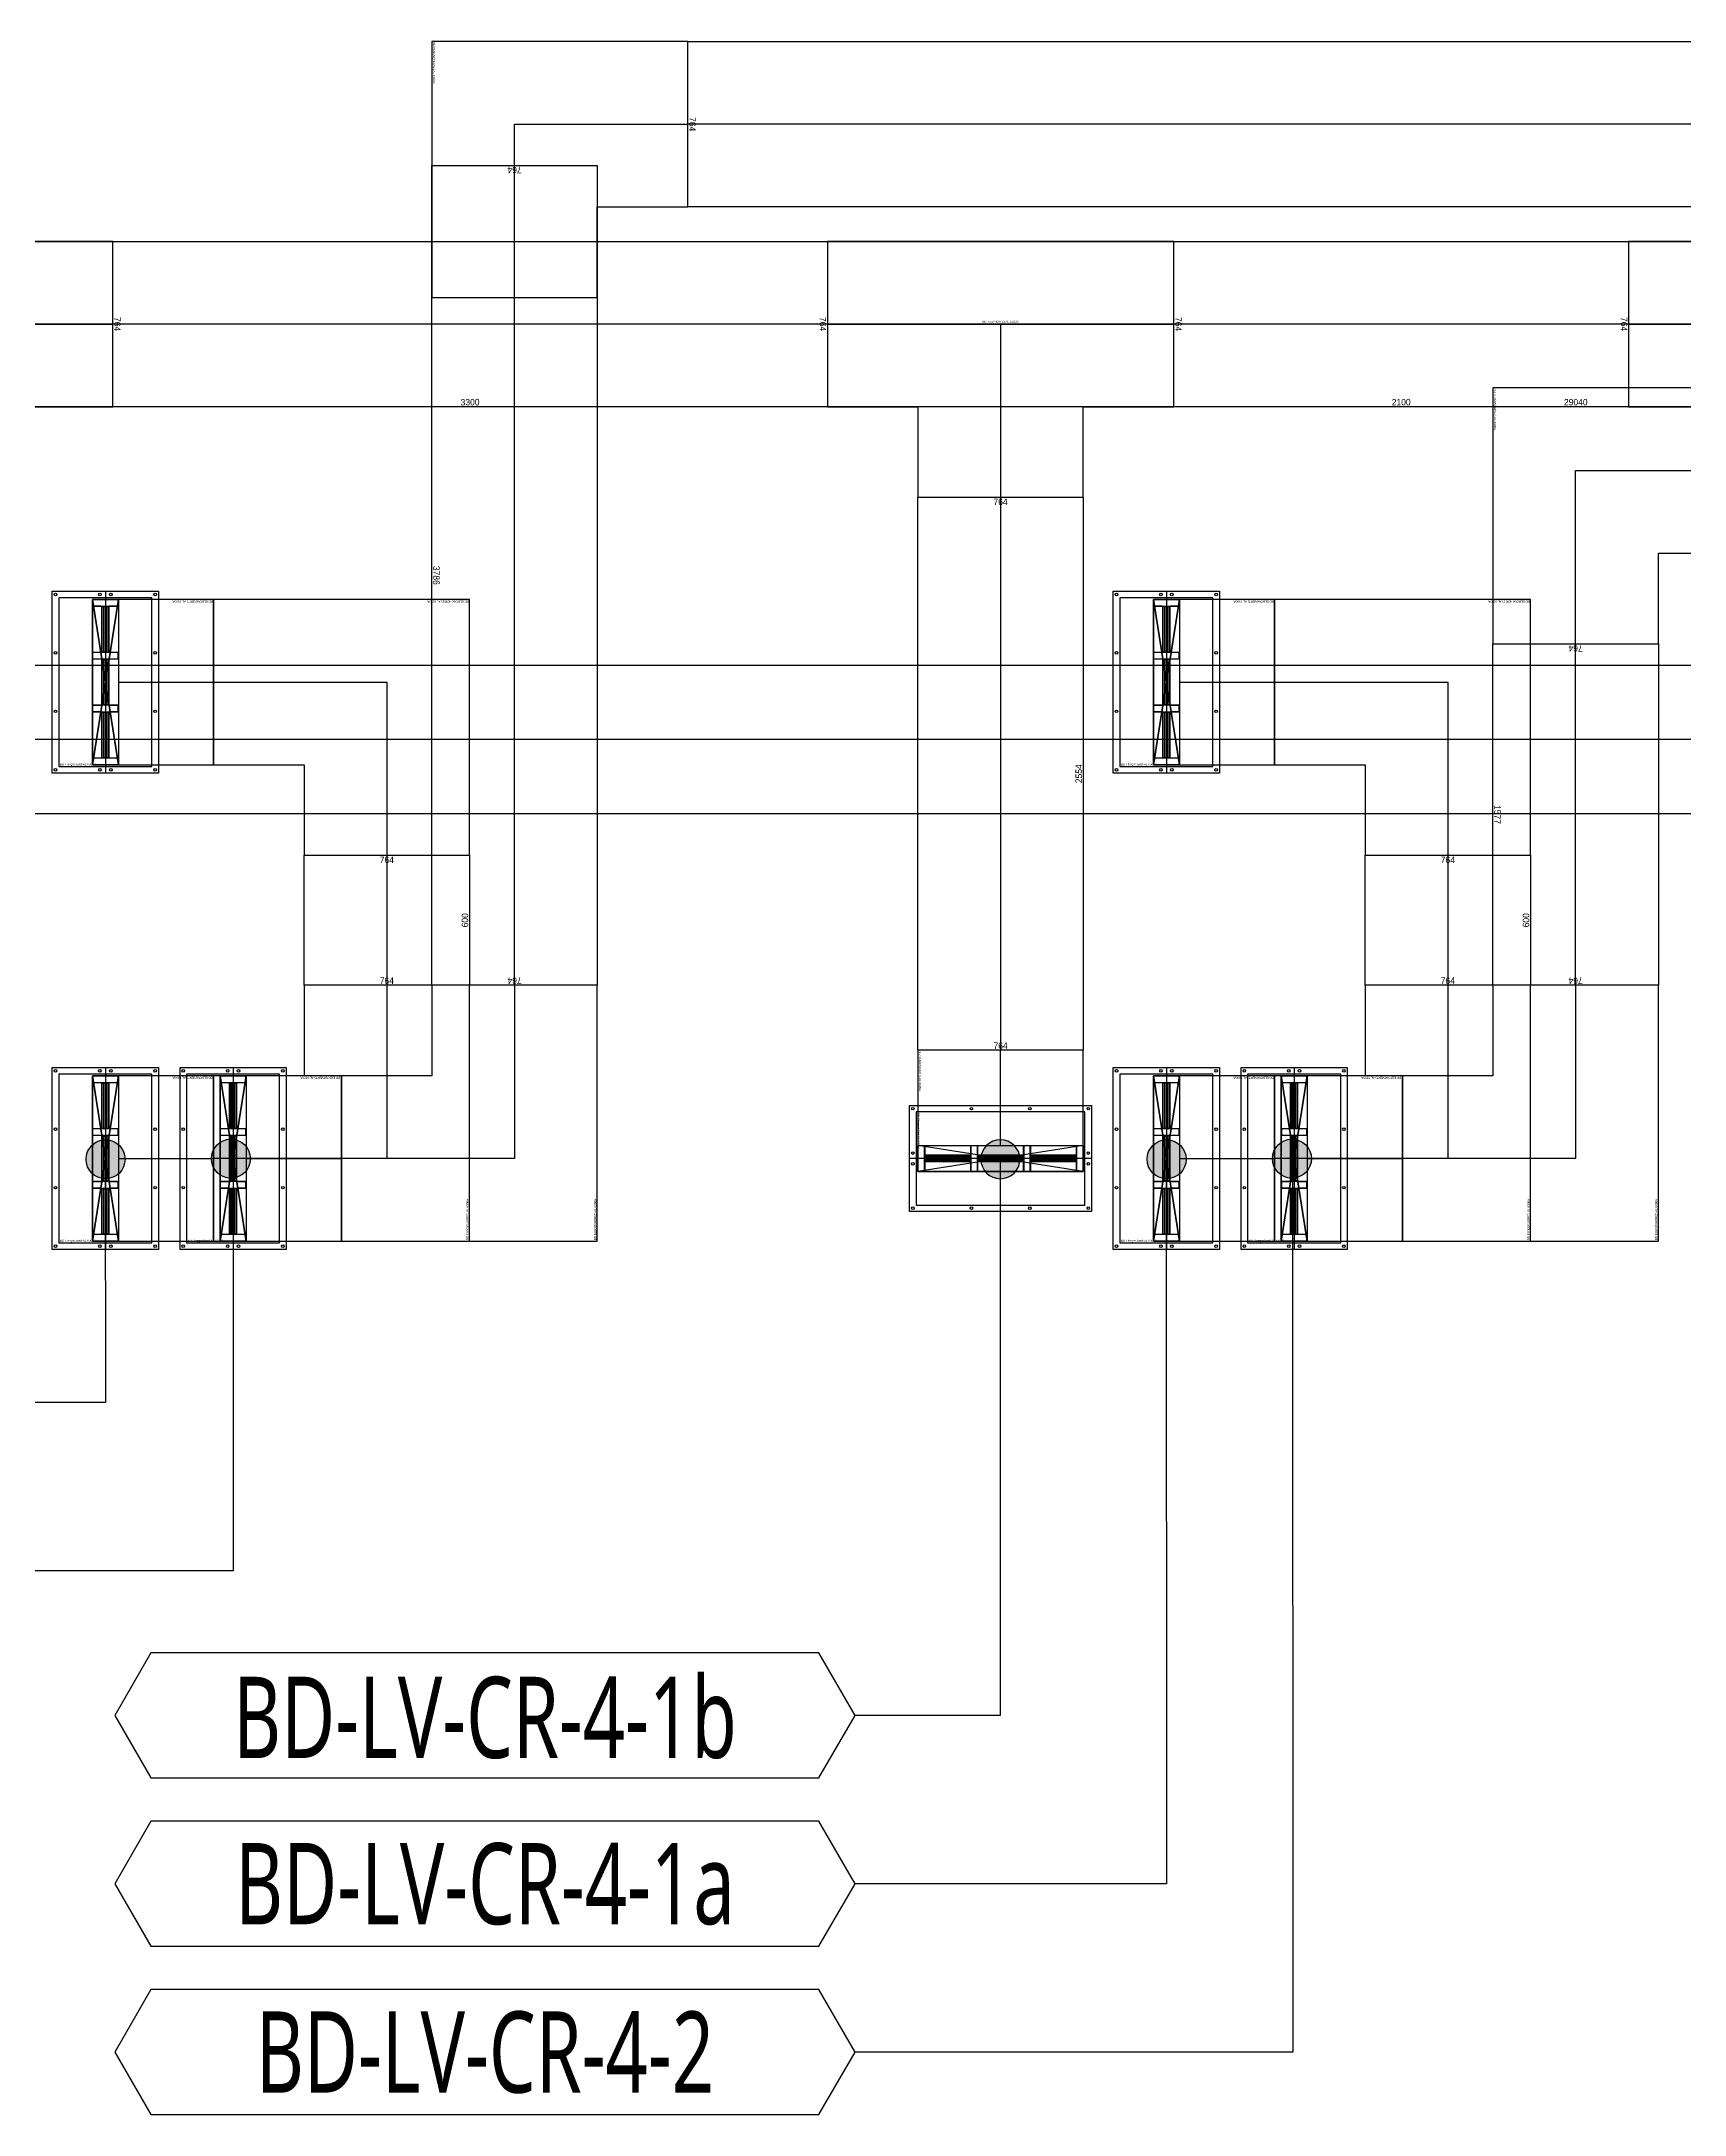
# Model space of a CAD drawing. Header units: millimetres. Extents: x 84228 to 374549, y -351975 to 847575.
# Drawn here: x 286446 to 294034, y 739434 to 749009 of the extents above; entities that cross this region are included whole.
import ezdxf
from ezdxf.enums import TextEntityAlignment as Align

# ---------------------------------------------------------------- set-up
doc = ezdxf.new("R2010")
doc.units = ezdxf.units.MM
doc.header["$LTSCALE"] = 150
doc.layers.get('Defpoints').update_dxf_attribs({"color": 150})
for name, color, linetype in [('-----27 Bus Duct_LV_380-220V', 200, 'Continuous'), ('-----27 Bus Duct_LV_380-220V_LOAD BANK', 7, 'Continuous'), ('-----27 Bus Duct_LV_380-220V_UT', 41, 'Continuous'), ('-----27 Bus Duct_LV_380-220V_UT B', 71, 'Continuous'), ('-----99 Cable Schedule', 2, 'Continuous')]:
    doc.layers.add(name, color=color, linetype=linetype)
doc.styles.add('DH', font='malgun.ttf')
doc.styles.add('ELEC', font='Dotum.ttf')
doc.styles.get("Standard").update_dxf_attribs({"font": 'Dotum.ttf'})
doc.dimstyles.new('전기통신참고용-치수', dxfattribs={"dimscale": 15, "dimtxt": 2, "dimasz": 0, "dimexe": 0, "dimexo": 0, "dimgap": 0.4, "dimtad": 4, "dimdec": 0, "dimzin": 0, "dimdsep": 46, "dimtxsty": 'Standard', "dimblk": 'NONE', "dimcen": 0, "dimse1": 1, "dimse2": 1, "dimsd1": 1, "dimsd2": 1, "dimclrd": 8, "dimclre": 8, "dimclrt": 8, "dimadec": 0, "dimazin": 0, "dimtfac": 1, "dimtdec": 0, "dimtix": 1, "dimtmove": 2, "dimatfit": 0, "dimldrblk": 'NONE', "dimfxl": 2, "dimtolj": 1, "dimtzin": 0, "dimarcsym": 0})

# ---------------------------------------------------------------- blocks, each defined once
blk = doc.blocks.new('*D467')
at = {"layer": 'Defpoints', "color": 0, "transparency": 16777216}
for p in [(764, 30484.9), (764, 30484.9), (764, 1445.4)]:
    blk.add_point(p, dxfattribs=at)
at = {"color": 0, "transparency": 16777216, "insert": (743, 15965.2), "char_height": 30, "attachment_point": 5, "rotation": 90}
blk.add_mtext('\\A1;{\\C0;29040}', dxfattribs=at)
blk = doc.blocks.new('_None')
blk = doc.blocks.new('*U593')
at = {"color": 1}
blk.add_line((343, 9979.5), (343, -24216), dxfattribs=at)
at = {"color": 0}
blk.add_lwpolyline([(686, -24216), (0, -24216), (0, 9979.5), (686, 9979.5)], close=True, dxfattribs=at)
blk = doc.blocks.new('*U5')
at = {"color": 0}
blk.add_line((0, 420.5), (0, -420.5), dxfattribs=at)
at = {"color": 1}
for p, q in [((60, 382), (-60, -382)), ((-60, 382), (60, -382))]:
    blk.add_line(p, q, dxfattribs=at)
at = {"color": 0}
for points in [[(245, -420.5), (-245, -420.5), (-245, 420.5), (245, 420.5)], [(-215, -389.5), (215, -389.5), (215, 389.5), (-215, 389.5)]]:
    blk.add_lwpolyline(points, close=True, dxfattribs=at)
at = {"color": 1}
blk.add_lwpolyline([(60, -382), (-60, -382), (-60, 382), (60, 382)], close=True, dxfattribs=at)
for points in [[(-60, 136, -0.4142136), (-58, 138), (-17.2, 138, 0.4142136), (-16.2, 139), (-16.2, 349, 0.4142136), (-17.2, 350), (-58, 350, -0.4142136), (-60, 352), (-60, 382, -0.4142136), (-59, 381), (-59, 352, 0.4142136), (-58, 351), (58, 351, 0.4142136), (59, 352), (59, 381, -0.4142136), (60, 382), (60, 352, -0.4142136), (58, 350), (17.2, 350, 0.4142136), (16.2, 349), (16.2, 139, 0.4142136), (17.2, 138), (58, 138, -0.4142136), (60, 136), (60, 124, -0.4142136), (59, 125), (59, 136, 0.4142136), (58, 137), (-58, 137, 0.4142136), (-59, 136), (-59, 125, -0.4142136), (-60, 124), (-60, 124), (-60, 124), (-60, 124)], [(-15.2, 139), (-15.2, 349, -0.4142136), (-14.2, 350), (14.2, 350, -0.4142136), (15.2, 349), (15.2, 139, -0.4142136), (14.2, 138), (-14.2, 138, -0.4142136)], [(-14.2, 140), (-14.2, 348, -0.4142136), (-13.2, 349), (-8.85, 349, -0.4142136), (-7.85, 348), (-7.85, 140, -0.4142136), (-8.85, 139), (-13.2, 139, -0.4142136)], [(-6.85, 140), (-6.85, 348, -0.4142136), (-5.85, 349), (-1.5, 349, -0.4142136), (-0.5, 348), (-0.5, 140, -0.4142136), (-1.5, 139), (-5.85, 139, -0.4142136)], [(0.5, 140), (0.5, 348, -0.4142136), (1.5, 349), (5.85, 349, -0.4142136), (6.85, 348), (6.85, 140, -0.4142136), (5.85, 139), (1.5, 139, -0.4142136)], [(7.85, 140), (7.85, 348, -0.4142136), (8.85, 349), (13.2, 349, -0.4142136), (14.2, 348), (14.2, 140, -0.4142136), (13.2, 139), (8.85, 139, -0.4142136)], [(-60, -108, -0.4142136), (-58, -106), (-17.2, -106, 0.4142136), (-16.2, -105), (-16.2, 105, 0.4142136), (-17.2, 106), (-58, 106, -0.4142136), (-60, 108), (-60, 122, -0.4142136), (-59, 121), (-59, 108, 0.4142136), (-58, 107), (58, 107, 0.4142136), (59, 108), (59, 121, -0.4142136), (60, 122), (60, 108, -0.4142136), (58, 106), (17.2, 106, 0.4142136), (16.2, 105), (16.2, -105, 0.4142136), (17.2, -106), (58, -106, -0.4142136), (60, -108), (60, -121, -0.4142136), (59, -120), (59, -108, 0.4142136), (58, -107), (-58, -107, 0.4142136), (-59, -108), (-59, -120, -0.4142136), (-60, -121), (-60, -121), (-60, -121), (-60, -121)], [(-15.2, -105), (-15.2, 105, -0.4142136), (-14.2, 106), (14.2, 106, -0.4142136), (15.2, 105), (15.2, -105, -0.4142136), (14.2, -106), (-14.2, -106, -0.4142136)], [(-14.2, -104), (-14.2, 104, -0.4142136), (-13.2, 105), (-8.85, 105, -0.4142136), (-7.85, 104), (-7.85, -104, -0.4142136), (-8.85, -105), (-13.2, -105, -0.4142136)], [(-6.85, -104), (-6.85, 104, -0.4142136), (-5.85, 105), (-1.5, 105, -0.4142136), (-0.5, 104), (-0.5, -104, -0.4142136), (-1.5, -105), (-5.85, -105, -0.4142136)], [(0.5, -104), (0.5, 104, -0.4142136), (1.5, 105), (5.85, 105, -0.4142136), (6.85, 104), (6.85, -104, -0.4142136), (5.85, -105), (1.5, -105, -0.4142136)], [(7.85, -104), (7.85, 104, -0.4142136), (8.85, 105), (13.2, 105, -0.4142136), (14.2, 104), (14.2, -104, -0.4142136), (13.2, -105), (8.85, -105, -0.4142136)], [(-60, -352, -0.4142136), (-58, -350), (-17.2, -350, 0.4142136), (-16.2, -349), (-16.2, -139, 0.4142136), (-17.2, -138), (-58, -138, -0.4142136), (-60, -136), (-60, -123, -0.4142136), (-59, -124), (-59, -136, 0.4142136), (-58, -137), (58, -137, 0.4142136), (59, -136), (59, -124, -0.4142136), (60, -123), (60, -136, -0.4142136), (58, -138), (17.2, -138, 0.4142136), (16.2, -139), (16.2, -349, 0.4142136), (17.2, -350), (58, -350, -0.4142136), (60, -352), (60, -382, -0.4142136), (59, -381), (59, -352, 0.4142136), (58, -351), (-58, -351, 0.4142136), (-59, -352), (-59, -381, -0.4142136), (-60, -382), (-60, -382), (-60, -382), (-60, -382)], [(-15.2, -349), (-15.2, -139, -0.4142136), (-14.2, -138), (14.2, -138, -0.4142136), (15.2, -139), (15.2, -349, -0.4142136), (14.2, -350), (-14.2, -350, -0.4142136)], [(-14.2, -348), (-14.2, -140, -0.4142136), (-13.2, -139), (-8.85, -139, -0.4142136), (-7.85, -140), (-7.85, -348, -0.4142136), (-8.85, -349), (-13.2, -349, -0.4142136)], [(-6.85, -348), (-6.85, -140, -0.4142136), (-5.85, -139), (-1.5, -139, -0.4142136), (-0.5, -140), (-0.5, -348, -0.4142136), (-1.5, -349), (-5.85, -349, -0.4142136)], [(0.5, -348), (0.5, -140, -0.4142136), (1.5, -139), (5.85, -139, -0.4142136), (6.85, -140), (6.85, -348, -0.4142136), (5.85, -349), (1.5, -349, -0.4142136)], [(7.85, -348), (7.85, -140, -0.4142136), (8.85, -139), (13.2, -139, -0.4142136), (14.2, -140), (14.2, -348, -0.4142136), (13.2, -349), (8.85, -349, -0.4142136)]]:
    blk.add_lwpolyline(points, format="xyb", close=True, dxfattribs=at)
at = {"color": 0}
for centre in [(-230, 405), (-25, 405), (25, 405), (230, 405), (-230, 135), (230, 135), (-230, -135), (230, -135), (-230, -405), (-25, -405), (25, -405), (230, -405)]:
    blk.add_circle(centre, 6, dxfattribs=at)
at = {"color": 0, "style": 'ELEC'}
blk.add_text('BD Flanged End-AL 6300A', height=10, dxfattribs=at).set_placement((-210, -379.5), align=Align.MIDDLE_LEFT)
blk = doc.blocks.new('*U7')
at = {"color": 1}
for p, q in [((340, 382), (220, -382)), ((220, 382), (340, -382))]:
    blk.add_line(p, q, dxfattribs=at)
at = {"color": 0}
blk.add_lwpolyline([(-220, -382), (220, -382), (220, 382), (-220, 382)], close=True, dxfattribs=at)
blk.add_lwpolyline([(220, -382), (340, -382), (340, 382), (220, 382)], dxfattribs=at)
at = {"color": 1}
for points in [[(220, 136, -0.4142136), (222, 138), (262.8, 138, 0.4142136), (263.8, 139), (263.8, 349, 0.4142136), (262.8, 350), (222, 350, -0.4142136), (220, 352), (220, 382, -0.4142136), (221, 381), (221, 352, 0.4142136), (222, 351), (338, 351, 0.4142136), (339, 352), (339, 381, -0.4142136), (340, 382), (340, 352, -0.4142136), (338, 350), (297.2, 350, 0.4142136), (296.2, 349), (296.2, 139, 0.4142136), (297.2, 138), (338, 138, -0.4142136), (340, 136), (340, 124, -0.4142136), (339, 125), (339, 136, 0.4142136), (338, 137), (222, 137, 0.4142136), (221, 136), (221, 125, -0.4142136), (220, 124), (220, 124), (220, 124), (220, 124)], [(264.8, 139), (264.8, 349, -0.4142136), (265.8, 350), (294.2, 350, -0.4142136), (295.2, 349), (295.2, 139, -0.4142136), (294.2, 138), (265.8, 138, -0.4142136)], [(265.8, 140), (265.8, 348, -0.4142136), (266.8, 349), (271.15, 349, -0.4142136), (272.15, 348), (272.15, 140, -0.4142136), (271.15, 139), (266.8, 139, -0.4142136)], [(273.15, 140), (273.15, 348, -0.4142136), (274.15, 349), (278.5, 349, -0.4142136), (279.5, 348), (279.5, 140, -0.4142136), (278.5, 139), (274.15, 139, -0.4142136)], [(280.5, 140), (280.5, 348, -0.4142136), (281.5, 349), (285.85, 349, -0.4142136), (286.85, 348), (286.85, 140, -0.4142136), (285.85, 139), (281.5, 139, -0.4142136)], [(287.85, 140), (287.85, 348, -0.4142136), (288.85, 349), (293.2, 349, -0.4142136), (294.2, 348), (294.2, 140, -0.4142136), (293.2, 139), (288.85, 139, -0.4142136)], [(220, -108, -0.4142136), (222, -106), (262.8, -106, 0.4142136), (263.8, -105), (263.8, 105, 0.4142136), (262.8, 106), (222, 106, -0.4142136), (220, 108), (220, 122, -0.4142136), (221, 121), (221, 108, 0.4142136), (222, 107), (338, 107, 0.4142136), (339, 108), (339, 121, -0.4142136), (340, 122), (340, 108, -0.4142136), (338, 106), (297.2, 106, 0.4142136), (296.2, 105), (296.2, -105, 0.4142136), (297.2, -106), (338, -106, -0.4142136), (340, -108), (340, -121, -0.4142136), (339, -120), (339, -108, 0.4142136), (338, -107), (222, -107, 0.4142136), (221, -108), (221, -120, -0.4142136), (220, -121), (220, -121), (220, -121), (220, -121)], [(264.8, -105), (264.8, 105, -0.4142136), (265.8, 106), (294.2, 106, -0.4142136), (295.2, 105), (295.2, -105, -0.4142136), (294.2, -106), (265.8, -106, -0.4142136)], [(265.8, -104), (265.8, 104, -0.4142136), (266.8, 105), (271.15, 105, -0.4142136), (272.15, 104), (272.15, -104, -0.4142136), (271.15, -105), (266.8, -105, -0.4142136)], [(273.15, -104), (273.15, 104, -0.4142136), (274.15, 105), (278.5, 105, -0.4142136), (279.5, 104), (279.5, -104, -0.4142136), (278.5, -105), (274.15, -105, -0.4142136)], [(280.5, -104), (280.5, 104, -0.4142136), (281.5, 105), (285.85, 105, -0.4142136), (286.85, 104), (286.85, -104, -0.4142136), (285.85, -105), (281.5, -105, -0.4142136)], [(287.85, -104), (287.85, 104, -0.4142136), (288.85, 105), (293.2, 105, -0.4142136), (294.2, 104), (294.2, -104, -0.4142136), (293.2, -105), (288.85, -105, -0.4142136)], [(220, -352, -0.4142136), (222, -350), (262.8, -350, 0.4142136), (263.8, -349), (263.8, -139, 0.4142136), (262.8, -138), (222, -138, -0.4142136), (220, -136), (220, -123, -0.4142136), (221, -124), (221, -136, 0.4142136), (222, -137), (338, -137, 0.4142136), (339, -136), (339, -124, -0.4142136), (340, -123), (340, -136, -0.4142136), (338, -138), (297.2, -138, 0.4142136), (296.2, -139), (296.2, -349, 0.4142136), (297.2, -350), (338, -350, -0.4142136), (340, -352), (340, -382, -0.4142136), (339, -381), (339, -352, 0.4142136), (338, -351), (222, -351, 0.4142136), (221, -352), (221, -381, -0.4142136), (220, -382), (220, -382), (220, -382), (220, -382)], [(264.8, -349), (264.8, -139, -0.4142136), (265.8, -138), (294.2, -138, -0.4142136), (295.2, -139), (295.2, -349, -0.4142136), (294.2, -350), (265.8, -350, -0.4142136)], [(265.8, -348), (265.8, -140, -0.4142136), (266.8, -139), (271.15, -139, -0.4142136), (272.15, -140), (272.15, -348, -0.4142136), (271.15, -349), (266.8, -349, -0.4142136)], [(273.15, -348), (273.15, -140, -0.4142136), (274.15, -139), (278.5, -139, -0.4142136), (279.5, -140), (279.5, -348, -0.4142136), (278.5, -349), (274.15, -349, -0.4142136)], [(280.5, -348), (280.5, -140, -0.4142136), (281.5, -139), (285.85, -139, -0.4142136), (286.85, -140), (286.85, -348, -0.4142136), (285.85, -349), (281.5, -349, -0.4142136)], [(287.85, -348), (287.85, -140, -0.4142136), (288.85, -139), (293.2, -139, -0.4142136), (294.2, -140), (294.2, -348, -0.4142136), (293.2, -349), (288.85, -349, -0.4142136)]]:
    blk.add_lwpolyline(points, format="xyb", close=True, dxfattribs=at)
blk.add_lwpolyline([(220, 0), (-220, 0)], dxfattribs=at)
at = {"color": 0, "style": 'ELEC'}
blk.add_text('BD ELBOW(VERT)-AL 6300A', height=10, dxfattribs=at).set_placement((-215, -372), align=Align.MIDDLE_LEFT)
blk = doc.blocks.new('*U15')
at = {"color": 0}
blk.add_lwpolyline([(-382, -382), (800, -382), (800, 382), (382, 382), (382, 800), (-382, 800)], close=True, dxfattribs=at)
at = {"color": 1}
blk.add_lwpolyline([(800, 0), (0, 0), (0, 800)], dxfattribs=at)
at = {"color": 0, "style": 'ELEC'}
blk.add_text('BD ELBOW(HORIZ)-AL 6300A', height=10, dxfattribs=at).set_placement((-377, -372), align=Align.MIDDLE_LEFT)
blk = doc.blocks.new('*D562')
at = {"layer": 'Defpoints', "color": 0, "transparency": 16777216}
for p in [(0, 3950), (764, 3950), (764, 3950)]:
    blk.add_point(p, dxfattribs=at)
at = {"color": 0, "transparency": 16777216, "insert": (382, 3929), "char_height": 30, "attachment_point": 5}
blk.add_mtext('\\A1;{\\C0;764}', dxfattribs=at)
blk = doc.blocks.new('*D563')
at = {"layer": 'Defpoints', "color": 0, "transparency": 16777216}
for p in [(764, 3950), (764, 3950), (764, 3350)]:
    blk.add_point(p, dxfattribs=at)
at = {"color": 0, "transparency": 16777216, "insert": (743, 3650), "char_height": 30, "attachment_point": 5, "rotation": 90}
blk.add_mtext('\\A1;{\\C0;600}', dxfattribs=at)
blk = doc.blocks.new('*D564')
at = {"layer": 'Defpoints', "color": 0, "transparency": 16777216}
for p in [(0, 3350), (764, 3350), (764, 3350)]:
    blk.add_point(p, dxfattribs=at)
at = {"color": 0, "transparency": 16777216, "insert": (382, 3371), "char_height": 30, "attachment_point": 5}
blk.add_mtext('\\A1;{\\C0;764}', dxfattribs=at)
blk = doc.blocks.new('A$C9a0ab699')
h = blk.add_hatch(color=0)
edge = h.paths.add_edge_path()
edge.add_arc((0, 0), 64, 720, 1080, ccw=False)
at = {"color": 0}
blk.add_circle((0, 0), 64, dxfattribs=at)
blk = doc.blocks.new('*D570')
at = {"layer": 'Defpoints', "color": 0, "transparency": 16777216}
for p in [(0, 6175), (764, 6175), (764, 6175)]:
    blk.add_point(p, dxfattribs=at)
at = {"color": 0, "transparency": 16777216, "insert": (382, 6154), "char_height": 30, "attachment_point": 5}
blk.add_mtext('\\A1;{\\C0;764}', dxfattribs=at)
blk = doc.blocks.new('*D571')
at = {"layer": 'Defpoints', "color": 0, "transparency": 16777216}
for p in [(764, 6175), (764, 6175), (764, 4598.1)]:
    blk.add_point(p, dxfattribs=at)
at = {"color": 0, "transparency": 16777216, "insert": (743, 5386.6), "char_height": 30, "attachment_point": 5, "rotation": 90}
blk.add_mtext('\\A1;{\\C0;1577}', dxfattribs=at)
blk = doc.blocks.new('*D572')
at = {"layer": 'Defpoints', "color": 0, "transparency": 16777216}
for p in [(0, 4598.1), (764, 4598.1), (764, 4598.1)]:
    blk.add_point(p, dxfattribs=at)
at = {"color": 0, "transparency": 16777216, "insert": (382, 4619.2), "char_height": 30, "attachment_point": 5}
blk.add_mtext('\\A1;{\\C0;764}', dxfattribs=at)
blk = doc.blocks.new('*D582')
at = {"layer": 'Defpoints', "color": 0, "transparency": 16777216}
for p in [(0, 11112), (764, 11112), (764, 11112)]:
    blk.add_point(p, dxfattribs=at)
at = {"color": 0, "transparency": 16777216, "insert": (382, 11091), "char_height": 30, "attachment_point": 5}
blk.add_mtext('\\A1;{\\C0;764}', dxfattribs=at)
blk = doc.blocks.new('*D583')
at = {"layer": 'Defpoints', "color": 0, "transparency": 16777216}
for p in [(764, 11112), (764, 11112), (764, 931.5)]:
    blk.add_point(p, dxfattribs=at)
at = {"color": 0, "transparency": 16777216, "insert": (743, 6021.7), "char_height": 30, "attachment_point": 5, "rotation": 90}
blk.add_mtext('\\A1;{\\C0;10181}', dxfattribs=at)
blk = doc.blocks.new('*D584')
at = {"layer": 'Defpoints', "color": 0, "transparency": 16777216}
for p in [(0, 931.5), (764, 931.5), (764, 931.5)]:
    blk.add_point(p, dxfattribs=at)
at = {"color": 0, "transparency": 16777216, "insert": (382, 952.5), "char_height": 30, "attachment_point": 5}
blk.add_mtext('\\A1;{\\C0;764}', dxfattribs=at)
blk = doc.blocks.new('*U21')
at = {"color": 0}
blk.add_lwpolyline([(-800, -382), (-382, -382), (-382, -800), (382, -800), (382, -382), (800, -382), (800, 382), (-800, 382)], close=True, dxfattribs=at)
at = {"color": 1}
for points in [[(-800, 0), (800, 0)], [(0, 0), (0, -800)]]:
    blk.add_lwpolyline(points, dxfattribs=at)
at = {"color": 0, "style": 'ELEC'}
blk.add_text('BD TEE(HORIZ)-AL 6300A', height=10, dxfattribs=at).set_placement((0, 10), align=Align.MIDDLE)
blk = doc.blocks.new('*D654')
at = {"layer": 'Defpoints', "color": 0, "transparency": 16777216}
for p in [(0, 6056), (764, 6056), (764, 6056)]:
    blk.add_point(p, dxfattribs=at)
at = {"color": 0, "transparency": 16777216, "insert": (382, 6035), "char_height": 30, "attachment_point": 5}
blk.add_mtext('\\A1;{\\C0;764}', dxfattribs=at)
blk = doc.blocks.new('*D655')
at = {"layer": 'Defpoints', "color": 0, "transparency": 16777216}
for p in [(764, 6056), (764, 6056), (764, 3956)]:
    blk.add_point(p, dxfattribs=at)
at = {"color": 0, "transparency": 16777216, "insert": (743, 5006), "char_height": 30, "attachment_point": 5, "rotation": 90}
blk.add_mtext('\\A1;{\\C0;2100}', dxfattribs=at)
blk = doc.blocks.new('*D656')
at = {"layer": 'Defpoints', "color": 0, "transparency": 16777216}
for p in [(0, 3956), (764, 3956), (764, 3956)]:
    blk.add_point(p, dxfattribs=at)
at = {"color": 0, "transparency": 16777216, "insert": (382, 3977), "char_height": 30, "attachment_point": 5}
blk.add_mtext('\\A1;{\\C0;764}', dxfattribs=at)
blk = doc.blocks.new('*D646')
at = {"layer": 'Defpoints', "color": 0, "transparency": 16777216}
for p in [(0, 7698.7), (764, 7698.7), (764, 7698.7)]:
    blk.add_point(p, dxfattribs=at)
at = {"color": 0, "transparency": 16777216, "insert": (382, 7677.7), "char_height": 30, "attachment_point": 5}
blk.add_mtext('\\A1;{\\C0;764}', dxfattribs=at)
blk = doc.blocks.new('*D647')
at = {"layer": 'Defpoints', "color": 0, "transparency": 16777216}
for p in [(764, 7698.7), (764, 7698.7), (764, 5145)]:
    blk.add_point(p, dxfattribs=at)
at = {"color": 0, "transparency": 16777216, "insert": (743, 6421.8), "char_height": 30, "attachment_point": 5, "rotation": 90}
blk.add_mtext('\\A1;{\\C0;2554}', dxfattribs=at)
blk = doc.blocks.new('*D648')
at = {"layer": 'Defpoints', "color": 0, "transparency": 16777216}
for p in [(0, 5145), (764, 5145), (764, 5145)]:
    blk.add_point(p, dxfattribs=at)
at = {"color": 0, "transparency": 16777216, "insert": (382, 5166), "char_height": 30, "attachment_point": 5}
blk.add_mtext('\\A1;{\\C0;764}', dxfattribs=at)
blk = doc.blocks.new('*D666')
at = {"layer": 'Defpoints', "color": 0, "transparency": 16777216}
for p in [(0, 6056), (764, 6056), (764, 6056)]:
    blk.add_point(p, dxfattribs=at)
at = {"color": 0, "transparency": 16777216, "insert": (382, 6035), "char_height": 30, "attachment_point": 5}
blk.add_mtext('\\A1;{\\C0;764}', dxfattribs=at)
blk = doc.blocks.new('*D667')
at = {"layer": 'Defpoints', "color": 0, "transparency": 16777216}
for p in [(764, 6056), (764, 6056), (764, 2756)]:
    blk.add_point(p, dxfattribs=at)
at = {"color": 0, "transparency": 16777216, "insert": (743, 4406), "char_height": 30, "attachment_point": 5, "rotation": 90}
blk.add_mtext('\\A1;{\\C0;3300}', dxfattribs=at)
blk = doc.blocks.new('*D668')
at = {"layer": 'Defpoints', "color": 0, "transparency": 16777216}
for p in [(0, 2756), (764, 2756), (764, 2756)]:
    blk.add_point(p, dxfattribs=at)
at = {"color": 0, "transparency": 16777216, "insert": (382, 2777), "char_height": 30, "attachment_point": 5}
blk.add_mtext('\\A1;{\\C0;764}', dxfattribs=at)
blk = doc.blocks.new('*D658')
at = {"layer": 'Defpoints', "color": 0, "transparency": 16777216}
for p in [(0, 6175), (764, 6175), (764, 6175)]:
    blk.add_point(p, dxfattribs=at)
at = {"color": 0, "transparency": 16777216, "insert": (382, 6154), "char_height": 30, "attachment_point": 5}
blk.add_mtext('\\A1;{\\C0;764}', dxfattribs=at)
blk = doc.blocks.new('*D659')
at = {"layer": 'Defpoints', "color": 0, "transparency": 16777216}
for p in [(764, 6175), (764, 6175), (764, 2388.8)]:
    blk.add_point(p, dxfattribs=at)
at = {"color": 0, "transparency": 16777216, "insert": (743, 4281.9), "char_height": 30, "attachment_point": 5, "rotation": 90}
blk.add_mtext('\\A1;{\\C0;3786}', dxfattribs=at)
blk = doc.blocks.new('*D660')
at = {"layer": 'Defpoints', "color": 0, "transparency": 16777216}
for p in [(0, 2388.8), (764, 2388.8), (764, 2388.8)]:
    blk.add_point(p, dxfattribs=at)
at = {"color": 0, "transparency": 16777216, "insert": (382, 2409.8), "char_height": 30, "attachment_point": 5}
blk.add_mtext('\\A1;{\\C0;764}', dxfattribs=at)
blk = doc.blocks.new('*U465')
at = {"color": 1}
blk.add_line((382, 30484.9), (382, 1445.4), dxfattribs=at)
at = {"color": 0}
blk.add_lwpolyline([(764, 1445.4), (0, 1445.4), (0, 30484.9), (764, 30484.9)], close=True, dxfattribs=at)
dim = blk.add_linear_dim(base=(764, 30484.9294), p1=(764, 1445.4291), p2=(764, 30484.9294), angle=90, text='{\\C0;<>}', dimstyle='전기통신참고용-치수', override={"dimtad": 1, "dimtxsty": 'Standard', "dimclrd": 0, "dimclre": 0, "dimclrt": 0}, dxfattribs=at)
dim.commit()
dim.dimension.update_dxf_attribs({"geometry": '*D467', "text_midpoint": (742.9796, 15965.1792)})
blk = doc.blocks.new('*U561')
at = {"color": 1}
blk.add_line((382, 3950), (382, 3350), dxfattribs=at)
at = {"color": 0}
blk.add_lwpolyline([(764, 3350), (0, 3350), (0, 3950), (764, 3950)], close=True, dxfattribs=at)
for base, p1, p2, override, picture, middle in [((764, 3950), (0, 3950), (764, 3950), {"dimtxsty": 'Standard', "dimclrd": 0, "dimclre": 0, "dimclrt": 0}, '*D562', (382, 3929)), ((764, 3350), (0, 3350), (764, 3350), {"dimtad": 1, "dimtxsty": 'Standard', "dimclrd": 0, "dimclre": 0, "dimclrt": 0}, '*D564', (382, 3371))]:
    dim = blk.add_linear_dim(base=base, p1=p1, p2=p2, text='{\\C0;<>}', dimstyle='전기통신참고용-치수', override=override, dxfattribs=at)
    dim.commit()
    dim.dimension.update_dxf_attribs({"geometry": picture, "text_midpoint": middle})
dim = blk.add_linear_dim(base=(764, 3950), p1=(764, 3350), p2=(764, 3950), angle=90, text='{\\C0;<>}', dimstyle='전기통신참고용-치수', override={"dimtad": 1, "dimtxsty": 'Standard', "dimclrd": 0, "dimclre": 0, "dimclrt": 0}, dxfattribs=at)
dim.commit()
dim.dimension.update_dxf_attribs({"geometry": '*D563', "text_midpoint": (743, 3650)})
blk = doc.blocks.new('*U569')
at = {"color": 1}
blk.add_line((382, 6175), (382, 4598.1), dxfattribs=at)
at = {"color": 0}
blk.add_lwpolyline([(764, 4598.1), (0, 4598.1), (0, 6175), (764, 6175)], close=True, dxfattribs=at)
for base, p1, p2, override, picture, middle in [((764, 6175), (0, 6175), (764, 6175), {"dimtxsty": 'Standard', "dimclrd": 0, "dimclre": 0, "dimclrt": 0}, '*D570', (382, 6154)), ((764, 4598.1), (0, 4598.1), (764, 4598.1), {"dimtad": 1, "dimtxsty": 'Standard', "dimclrd": 0, "dimclre": 0, "dimclrt": 0}, '*D572', (382, 4619.2))]:
    dim = blk.add_linear_dim(base=base, p1=p1, p2=p2, text='{\\C0;<>}', dimstyle='전기통신참고용-치수', override=override, dxfattribs=at)
    dim.commit()
    dim.dimension.update_dxf_attribs({"geometry": picture, "text_midpoint": middle})
dim = blk.add_linear_dim(base=(764, 6175), p1=(764, 4598.1), p2=(764, 6175), angle=90, text='{\\C0;<>}', dimstyle='전기통신참고용-치수', override={"dimtad": 1, "dimtxsty": 'Standard', "dimclrd": 0, "dimclre": 0, "dimclrt": 0}, dxfattribs=at)
dim.commit()
dim.dimension.update_dxf_attribs({"geometry": '*D571', "text_midpoint": (743, 5386.6)})
blk = doc.blocks.new('*U581')
at = {"color": 1}
blk.add_line((382, 11112), (382, 931.5), dxfattribs=at)
at = {"color": 0}
blk.add_lwpolyline([(764, 931.5), (0, 931.5), (0, 11112), (764, 11112)], close=True, dxfattribs=at)
for base, p1, p2, override, picture, middle in [((764, 11112), (0, 11112), (764, 11112), {"dimtxsty": 'Standard', "dimclrd": 0, "dimclre": 0, "dimclrt": 0}, '*D582', (382, 11091)), ((764, 931.5), (0, 931.5), (764, 931.5), {"dimtad": 1, "dimtxsty": 'Standard', "dimclrd": 0, "dimclre": 0, "dimclrt": 0}, '*D584', (382, 952.5))]:
    dim = blk.add_linear_dim(base=base, p1=p1, p2=p2, text='{\\C0;<>}', dimstyle='전기통신참고용-치수', override=override, dxfattribs=at)
    dim.commit()
    dim.dimension.update_dxf_attribs({"geometry": picture, "text_midpoint": middle})
dim = blk.add_linear_dim(base=(764, 11112), p1=(764, 931.5), p2=(764, 11112), angle=90, text='{\\C0;<>}', dimstyle='전기통신참고용-치수', override={"dimtad": 1, "dimtxsty": 'Standard', "dimclrd": 0, "dimclre": 0, "dimclrt": 0}, dxfattribs=at)
dim.commit()
dim.dimension.update_dxf_attribs({"geometry": '*D583', "text_midpoint": (742.9796472, 6021.75)})
blk = doc.blocks.new('*U653')
at = {"color": 1}
blk.add_line((382, 6056), (382, 3956), dxfattribs=at)
at = {"color": 0}
blk.add_lwpolyline([(764, 3956), (0, 3956), (0, 6056), (764, 6056)], close=True, dxfattribs=at)
for base, p1, p2, override, picture, middle in [((764, 6056), (0, 6056), (764, 6056), {"dimtxsty": 'Standard', "dimclrd": 0, "dimclre": 0, "dimclrt": 0}, '*D654', (382, 6035)), ((764, 3956), (0, 3956), (764, 3956), {"dimtad": 1, "dimtxsty": 'Standard', "dimclrd": 0, "dimclre": 0, "dimclrt": 0}, '*D656', (382, 3977))]:
    dim = blk.add_linear_dim(base=base, p1=p1, p2=p2, text='{\\C0;<>}', dimstyle='전기통신참고용-치수', override=override, dxfattribs=at)
    dim.commit()
    dim.dimension.update_dxf_attribs({"geometry": picture, "text_midpoint": middle})
dim = blk.add_linear_dim(base=(764, 6056), p1=(764, 3956), p2=(764, 6056), angle=90, text='{\\C0;<>}', dimstyle='전기통신참고용-치수', override={"dimtad": 1, "dimtxsty": 'Standard', "dimclrd": 0, "dimclre": 0, "dimclrt": 0}, dxfattribs=at)
dim.commit()
dim.dimension.update_dxf_attribs({"geometry": '*D655', "text_midpoint": (743, 5006)})
blk = doc.blocks.new('*U645')
at = {"color": 1}
blk.add_line((382, 7698.7), (382, 5145), dxfattribs=at)
at = {"color": 0}
blk.add_lwpolyline([(764, 5145), (0, 5145), (0, 7698.7), (764, 7698.7)], close=True, dxfattribs=at)
for base, p1, p2, override, picture, middle in [((764, 7698.7), (0, 7698.7), (764, 7698.7), {"dimtxsty": 'Standard', "dimclrd": 0, "dimclre": 0, "dimclrt": 0}, '*D646', (382, 7677.7)), ((764, 5145), (0, 5145), (764, 5145), {"dimtad": 1, "dimtxsty": 'Standard', "dimclrd": 0, "dimclre": 0, "dimclrt": 0}, '*D648', (382, 5166))]:
    dim = blk.add_linear_dim(base=base, p1=p1, p2=p2, text='{\\C0;<>}', dimstyle='전기통신참고용-치수', override=override, dxfattribs=at)
    dim.commit()
    dim.dimension.update_dxf_attribs({"geometry": picture, "text_midpoint": middle})
dim = blk.add_linear_dim(base=(764, 7698.7), p1=(764, 5145), p2=(764, 7698.7), angle=90, text='{\\C0;<>}', dimstyle='전기통신참고용-치수', override={"dimtad": 1, "dimtxsty": 'Standard', "dimclrd": 0, "dimclre": 0, "dimclrt": 0}, dxfattribs=at)
dim.commit()
dim.dimension.update_dxf_attribs({"geometry": '*D647', "text_midpoint": (743, 6421.8)})
blk = doc.blocks.new('*U665')
at = {"color": 1}
blk.add_line((382, 6056), (382, 2756), dxfattribs=at)
at = {"color": 0}
blk.add_lwpolyline([(764, 2756), (0, 2756), (0, 6056), (764, 6056)], close=True, dxfattribs=at)
for base, p1, p2, override, picture, middle in [((764, 6056), (0, 6056), (764, 6056), {"dimtxsty": 'Standard', "dimclrd": 0, "dimclre": 0, "dimclrt": 0}, '*D666', (382, 6035)), ((764, 2756), (0, 2756), (764, 2756), {"dimtad": 1, "dimtxsty": 'Standard', "dimclrd": 0, "dimclre": 0, "dimclrt": 0}, '*D668', (382, 2777))]:
    dim = blk.add_linear_dim(base=base, p1=p1, p2=p2, text='{\\C0;<>}', dimstyle='전기통신참고용-치수', override=override, dxfattribs=at)
    dim.commit()
    dim.dimension.update_dxf_attribs({"geometry": picture, "text_midpoint": middle})
dim = blk.add_linear_dim(base=(764, 6056), p1=(764, 2756), p2=(764, 6056), angle=90, text='{\\C0;<>}', dimstyle='전기통신참고용-치수', override={"dimtad": 1, "dimtxsty": 'Standard', "dimclrd": 0, "dimclre": 0, "dimclrt": 0}, dxfattribs=at)
dim.commit()
dim.dimension.update_dxf_attribs({"geometry": '*D667', "text_midpoint": (743, 4406)})
blk = doc.blocks.new('*U657')
at = {"color": 1}
blk.add_line((382, 6175), (382, 2388.8), dxfattribs=at)
at = {"color": 0}
blk.add_lwpolyline([(764, 2388.8), (0, 2388.8), (0, 6175), (764, 6175)], close=True, dxfattribs=at)
for base, p1, p2, override, picture, middle in [((764, 6175), (0, 6175), (764, 6175), {"dimtxsty": 'Standard', "dimclrd": 0, "dimclre": 0, "dimclrt": 0}, '*D658', (382, 6154)), ((764, 2388.8), (0, 2388.8), (764, 2388.8), {"dimtad": 1, "dimtxsty": 'Standard', "dimclrd": 0, "dimclre": 0, "dimclrt": 0}, '*D660', (382, 2409.8))]:
    dim = blk.add_linear_dim(base=base, p1=p1, p2=p2, text='{\\C0;<>}', dimstyle='전기통신참고용-치수', override=override, dxfattribs=at)
    dim.commit()
    dim.dimension.update_dxf_attribs({"geometry": picture, "text_midpoint": middle})
dim = blk.add_linear_dim(base=(764, 6175), p1=(764, 2388.8), p2=(764, 6175), angle=90, text='{\\C0;<>}', dimstyle='전기통신참고용-치수', override={"dimtad": 1, "dimtxsty": 'Standard', "dimclrd": 0, "dimclre": 0, "dimclrt": 0}, dxfattribs=at)
dim.commit()
dim.dimension.update_dxf_attribs({"geometry": '*D659', "text_midpoint": (743, 4281.9)})

msp = doc.modelspace()

# ---------------------------------------------------------------- linework, layer by layer
at = {"layer": '-----99 Cable Schedule', "color": 1, "elevation": 0}
for points in [[(287331.5, 743853.2), (287331.5, 741944.9), (285887.3, 741944.9)], [(286740.8, 743850), (286741.3, 742722.4), (285887.3, 742722.4)], [(292224.2, 743850), (292224.7, 739723), (290203.4, 739723)], [(291640.5, 743846.8), (291641, 740500.5), (290203.4, 740500.5)], [(290872.9, 743843.2), (290873.4, 741278), (290203.4, 741278)]]:
    msp.add_lwpolyline(points, dxfattribs=at)
for points in [[(286951.6, 741566.8), (286784.9, 741278), (286951.6, 740989.3), (290036.6, 740989.3), (290203.4, 741278), (290036.6, 741566.8)], [(286951.6, 740789.3), (286784.9, 740500.5), (286951.6, 740211.8), (290036.6, 740211.8), (290203.4, 740500.5), (290036.6, 740789.3)], [(286951.6, 740011.8), (286784.9, 739723), (286951.6, 739434.3), (290036.6, 739434.3), (290203.4, 739723), (290036.6, 740011.8)]]:
    msp.add_lwpolyline(points, close=True, dxfattribs=at)

# ---------------------------------------------------------------- block references
at = {"layer": '-----27 Bus Duct_LV_380-220V'}
for name, p, rotation in [('*U15', (288631, 748626.9), 270), ('*U581', (288499.5, 749008.9), 270), ('*U657', (289013, 750825), 180), ('*U15', (293531, 747026.9), 270), ('*U7', (287021, 746050), 180), ('*U15', (288041, 746050), 180), ('*U7', (291921, 746050), 180), ('*U15', (292941, 746050), 180), ('*U569', (293913, 750825), 180), ('*U15', (288041, 743850), 90.00000000000001), ('*U15', (288631, 743850), 89.99999999999999), ('*U15', (292941, 743850), 90.00000000000001), ('*U15', (293531, 743850), 89.99999999999999), ('*U7', (287021, 743850), 180), ('*U7', (287611, 743850), 180), ('*U7', (291921, 743850), 180), ('*U7', (292511, 743850), 180)]:
    msp.add_blockref(name, p, dxfattribs=dict(at, rotation=rotation))
for name, p in [('*U5', (286741, 746050)), ('*U5', (291641, 746050)), ('*U561', (287659, 741300)), ('*U561', (292559, 741300)), ('*U5', (286741, 743850)), ('*U5', (287331, 743850)), ('*U5', (291641, 743850)), ('*U5', (292231, 743850))]:
    msp.add_blockref(name, p, dxfattribs=at)
at = {"layer": '-----27 Bus Duct_LV_380-220V_LOAD BANK', "rotation": 270}
msp.add_blockref('*U465', (277566.6, 748085.7), dxfattribs=at)
at = {"layer": '-----27 Bus Duct_LV_380-220V_UT'}
for name, p in [('*U21', (285975.5, 747703.7)), ('*U21', (290875.5, 747703.7)), ('*U21', (294575.5, 747703.7)), ('*U645', (290493.5, 739205))]:
    msp.add_blockref(name, p, dxfattribs=at)
at = {"layer": '-----27 Bus Duct_LV_380-220V_UT', "rotation": 270}
for name, p in [('*U665', (284019.5, 748085.7)), ('*U653', (287719.5, 748085.7)), ('*U7', (290875.5, 744130)), ('*U5', (290875.5, 743850))]:
    msp.add_blockref(name, p, dxfattribs=at)
at = {"layer": '-----27 Bus Duct_LV_380-220V_UT B', "rotation": 270}
msp.add_blockref('*U593', (303189, 746128), dxfattribs=at)
at = {"layer": '-----99 Cable Schedule', "color": 1, "yscale": 1.40625, "zscale": 1.40625}
for p, xscale, rotation in [((286742, 743846.4), 1.40625, 270), ((287320.8, 743849), 1.40625, 180), ((290874.5, 743846.4), -1.40625, 90), ((291642, 743846.4), 1.40625, 270), ((292220.8, 743849), 1.40625, 180)]:
    msp.add_blockref('A$C9a0ab699', p, dxfattribs=dict(at, xscale=xscale, rotation=rotation))

# ---------------------------------------------------------------- texts
at = {"layer": '-----99 Cable Schedule', "color": 2, "style": 'DH', "width": 0.7}
for s, p in [('BD-LV-CR-4-1b', (288494.1, 741278, 0)), ('BD-LV-CR-4-1a', (288494.1, 740500.5, 0)), ('BD-LV-CR-4-2', (288494.1, 739723, 0))]:
    msp.add_text(s, height=375, dxfattribs=at).set_placement(p, align=Align.MIDDLE)

doc.saveas('drawing.dxf')
